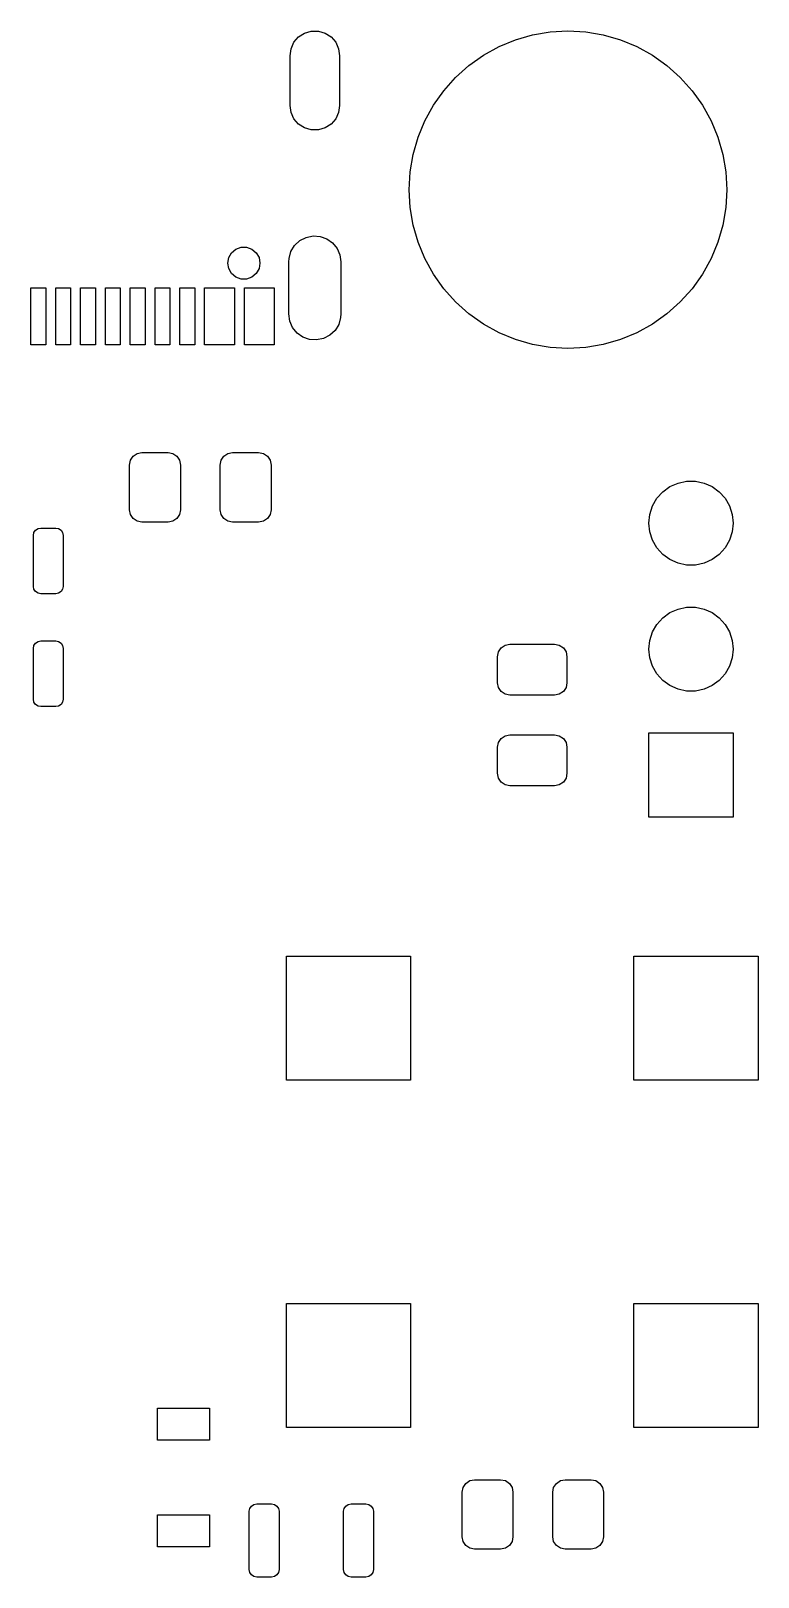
# Model space of a CAD drawing. Extents: x 0.07 to 2.75, y -2.34 to -0.07.
# Drawn here: x 2.17 to 2.747, y -1.297 to -0.07 of the extents above; entities that cross this region are included whole.
import ezdxf

# ---------------------------------------------------------------- set-up
doc = ezdxf.new("R2010")
doc.units = 0
doc.header["$MEASUREMENT"] = 0
doc.layers.add('BLACK', color=7, linetype='CONTINUOUS')

msp = doc.modelspace()

# ---------------------------------------------------------------- linework, layer by layer
at = {"layer": 'BLACK', "linetype": 'CONTINUOUS'}
for p, q in [((2.38238, -0.074887), (2.3871, -0.071858)), ((2.3871, -0.071858), (2.39247, -0.070279)), ((2.39247, -0.070279), (2.39808, -0.070279)), ((2.39808, -0.070279), (2.40345, -0.071858)), ((2.40345, -0.071858), (2.40817, -0.074887)), ((2.55445, -0.077148), (2.56803, -0.073237)), ((2.56803, -0.073237), (2.58196, -0.070871)), ((2.58196, -0.070871), (2.59606, -0.070079)), ((2.59606, -0.070079), (2.61017, -0.070871)), ((2.61017, -0.070871), (2.6241, -0.073237)), ((2.6241, -0.073237), (2.63767, -0.077148)), ((2.37559, -0.089764), (2.37639, -0.084218)), ((2.37639, -0.084218), (2.37872, -0.079121)), ((2.37872, -0.079121), (2.38238, -0.074887)), ((2.40817, -0.074887), (2.41184, -0.079121)), ((2.41184, -0.079121), (2.41416, -0.084218)), ((2.41416, -0.084218), (2.41496, -0.089764)), ((2.52904, -0.089389), (2.5414, -0.082555)), ((2.5414, -0.082555), (2.55445, -0.077148)), ((2.63767, -0.077148), (2.65073, -0.082555)), ((2.65073, -0.082555), (2.66309, -0.089389)), ((2.37559, -0.129134), (2.37559, -0.089764)), ((2.41496, -0.089764), (2.41496, -0.129134)), ((2.50698, -0.106979), (2.51751, -0.097564)), ((2.51751, -0.097564), (2.52904, -0.089389)), ((2.66309, -0.089389), (2.67461, -0.097564)), ((2.67461, -0.097564), (2.68515, -0.106979)), ((2.49756, -0.117513), (2.50698, -0.106979)), ((2.68515, -0.106979), (2.69456, -0.117513)), ((2.48939, -0.129035), (2.49756, -0.117513)), ((2.69456, -0.117513), (2.70274, -0.129035)), ((2.37639, -0.13468), (2.37559, -0.129134)), ((2.37872, -0.139776), (2.37639, -0.13468)), ((2.41416, -0.13468), (2.41184, -0.139776)), ((2.41496, -0.129134), (2.41416, -0.13468)), ((2.48256, -0.1414), (2.48939, -0.129035)), ((2.70274, -0.129035), (2.70957, -0.1414)), ((2.38238, -0.144011), (2.37872, -0.139776)), ((2.3871, -0.14704), (2.38238, -0.144011)), ((2.39247, -0.148619), (2.3871, -0.14704)), ((2.40345, -0.14704), (2.39808, -0.148619)), ((2.40817, -0.144011), (2.40345, -0.14704)), ((2.41184, -0.139776), (2.40817, -0.144011)), ((2.47715, -0.154453), (2.48256, -0.1414)), ((2.70957, -0.1414), (2.71498, -0.154453)), ((2.39808, -0.148619), (2.39247, -0.148619)), ((2.47324, -0.168029), (2.47715, -0.154453)), ((2.71498, -0.154453), (2.71889, -0.168029)), ((2.47087, -0.181957), (2.47324, -0.168029)), ((2.71889, -0.168029), (2.72126, -0.181957)), ((2.47008, -0.196063), (2.47087, -0.181957)), ((2.72126, -0.181957), (2.72205, -0.196063)), ((2.47087, -0.210169), (2.47008, -0.196063)), ((2.72205, -0.196063), (2.72126, -0.210169)), ((2.47324, -0.224097), (2.47087, -0.210169)), ((2.72126, -0.210169), (2.71889, -0.224097)), ((2.38835, -0.233871), (2.39387, -0.232725)), ((2.39387, -0.232725), (2.39948, -0.233109)), ((2.47715, -0.237673), (2.47324, -0.224097)), ((2.71889, -0.224097), (2.71498, -0.237673)), ((2.32917, -0.246106), (2.33258, -0.24325)), ((2.33258, -0.24325), (2.33675, -0.24173)), ((2.33675, -0.24173), (2.3412, -0.24173)), ((2.3412, -0.24173), (2.34537, -0.24325)), ((2.34537, -0.24325), (2.34878, -0.246106)), ((2.3748, -0.250532), (2.37632, -0.245112)), ((2.37632, -0.245112), (2.37924, -0.240302)), ((2.37924, -0.240302), (2.38336, -0.23646)), ((2.38336, -0.23646), (2.38835, -0.233871)), ((2.39948, -0.233109), (2.40478, -0.234994)), ((2.40478, -0.234994), (2.40938, -0.238241)), ((2.40938, -0.238241), (2.41294, -0.242607)), ((2.41294, -0.242607), (2.41518, -0.24777)), ((2.48256, -0.250726), (2.47715, -0.237673)), ((2.71498, -0.237673), (2.70957, -0.250726)), ((2.32618, -0.254331), (2.32695, -0.249954)), ((2.32695, -0.258707), (2.32618, -0.254331)), ((2.32695, -0.249954), (2.32917, -0.246106)), ((2.34878, -0.246106), (2.351, -0.249954)), ((2.351, -0.249954), (2.35177, -0.254331)), ((2.35177, -0.254331), (2.351, -0.258707)), ((2.37461, -0.253346), (2.3748, -0.250532)), ((2.37461, -0.294685), (2.37461, -0.253346)), ((2.41518, -0.24777), (2.41594, -0.253346)), ((2.41594, -0.253346), (2.41594, -0.294685)), ((2.48939, -0.263091), (2.48256, -0.250726)), ((2.70957, -0.250726), (2.70274, -0.263091)), ((2.32917, -0.262555), (2.32695, -0.258707)), ((2.33258, -0.265412), (2.32917, -0.262555)), ((2.33675, -0.266932), (2.33258, -0.265412)), ((2.3412, -0.266932), (2.33675, -0.266932)), ((2.34537, -0.265412), (2.3412, -0.266932)), ((2.34878, -0.262555), (2.34537, -0.265412)), ((2.351, -0.258707), (2.34878, -0.262555)), ((2.49756, -0.274613), (2.48939, -0.263091)), ((2.70274, -0.263091), (2.69456, -0.274613)), ((2.17008, -0.319291), (2.17008, -0.274016)), ((2.17008, -0.274016), (2.18189, -0.274016)), ((2.18189, -0.274016), (2.18189, -0.319291)), ((2.18976, -0.319291), (2.18976, -0.274016)), ((2.18976, -0.274016), (2.20157, -0.274016)), ((2.20157, -0.274016), (2.20157, -0.319291)), ((2.20945, -0.319291), (2.20945, -0.274016)), ((2.20945, -0.274016), (2.22126, -0.274016)), ((2.22126, -0.274016), (2.22126, -0.319291)), ((2.22913, -0.319291), (2.22913, -0.274016)), ((2.22913, -0.274016), (2.24094, -0.274016)), ((2.24094, -0.274016), (2.24094, -0.319291)), ((2.24882, -0.319291), (2.24882, -0.274016)), ((2.24882, -0.274016), (2.26063, -0.274016)), ((2.26063, -0.274016), (2.26063, -0.319291)), ((2.2685, -0.319291), (2.2685, -0.274016)), ((2.2685, -0.274016), (2.28031, -0.274016)), ((2.28031, -0.274016), (2.28031, -0.319291)), ((2.28819, -0.319291), (2.28819, -0.274016)), ((2.28819, -0.274016), (2.3, -0.274016)), ((2.3, -0.274016), (2.3, -0.319291)), ((2.30787, -0.319291), (2.30787, -0.274016)), ((2.30787, -0.274016), (2.3315, -0.274016)), ((2.3315, -0.274016), (2.3315, -0.319291)), ((2.33937, -0.319291), (2.33937, -0.274016)), ((2.33937, -0.274016), (2.36299, -0.274016)), ((2.36299, -0.274016), (2.36299, -0.319291)), ((2.50698, -0.285147), (2.49756, -0.274613)), ((2.69456, -0.274613), (2.68515, -0.285147)), ((2.51751, -0.294561), (2.50698, -0.285147)), ((2.68515, -0.285147), (2.67461, -0.294561)), ((2.37537, -0.300262), (2.37461, -0.294685)), ((2.37762, -0.305424), (2.37537, -0.300262)), ((2.38117, -0.309791), (2.37762, -0.305424)), ((2.41423, -0.30292), (2.41131, -0.307729)), ((2.41575, -0.297499), (2.41423, -0.30292)), ((2.41594, -0.294685), (2.41575, -0.297499)), ((2.52904, -0.302737), (2.51751, -0.294561)), ((2.5414, -0.309571), (2.52904, -0.302737)), ((2.66309, -0.302737), (2.65073, -0.309571)), ((2.67461, -0.294561), (2.66309, -0.302737)), ((2.38577, -0.313037), (2.38117, -0.309791)), ((2.39107, -0.314922), (2.38577, -0.313037)), ((2.39669, -0.315306), (2.39107, -0.314922)), ((2.4022, -0.314161), (2.39669, -0.315306)), ((2.4072, -0.311571), (2.4022, -0.314161)), ((2.41131, -0.307729), (2.4072, -0.311571)), ((2.55445, -0.314977), (2.5414, -0.309571)), ((2.56803, -0.318889), (2.55445, -0.314977)), ((2.58196, -0.321255), (2.56803, -0.318889)), ((2.6241, -0.318889), (2.61017, -0.321255)), ((2.63767, -0.314977), (2.6241, -0.318889)), ((2.65073, -0.309571), (2.63767, -0.314977)), ((2.18189, -0.319291), (2.17008, -0.319291)), ((2.20157, -0.319291), (2.18976, -0.319291)), ((2.22126, -0.319291), (2.20945, -0.319291)), ((2.24094, -0.319291), (2.22913, -0.319291)), ((2.26063, -0.319291), (2.24882, -0.319291)), ((2.28031, -0.319291), (2.2685, -0.319291)), ((2.3, -0.319291), (2.28819, -0.319291)), ((2.3315, -0.319291), (2.30787, -0.319291)), ((2.36299, -0.319291), (2.33937, -0.319291)), ((2.59606, -0.322047), (2.58196, -0.321255)), ((2.61017, -0.321255), (2.59606, -0.322047)), ((2.2544, -0.405474), (2.25817, -0.404724)), ((2.25817, -0.404724), (2.27884, -0.404724)), ((2.27884, -0.404724), (2.28261, -0.405474)), ((2.32625, -0.405474), (2.33002, -0.404724)), ((2.33002, -0.404724), (2.35069, -0.404724)), ((2.35069, -0.404724), (2.35446, -0.405474)), ((2.24833, -0.414567), (2.24908, -0.4108)), ((2.24833, -0.45), (2.24833, -0.414567)), ((2.24908, -0.4108), (2.25121, -0.407607)), ((2.25121, -0.407607), (2.2544, -0.405474)), ((2.28261, -0.405474), (2.2858, -0.407607)), ((2.2858, -0.407607), (2.28793, -0.4108)), ((2.28793, -0.4108), (2.28868, -0.414567)), ((2.28868, -0.414567), (2.28868, -0.45)), ((2.32018, -0.414567), (2.32093, -0.4108)), ((2.32018, -0.45), (2.32018, -0.414567)), ((2.32093, -0.4108), (2.32306, -0.407607)), ((2.32306, -0.407607), (2.32625, -0.405474)), ((2.35446, -0.405474), (2.35765, -0.407607)), ((2.35765, -0.407607), (2.35978, -0.4108)), ((2.35978, -0.4108), (2.36053, -0.414567)), ((2.36053, -0.414567), (2.36053, -0.45)), ((2.67697, -0.431649), (2.68336, -0.428803)), ((2.68336, -0.428803), (2.6902, -0.427349)), ((2.6902, -0.427349), (2.6972, -0.427349)), ((2.6972, -0.427349), (2.70404, -0.428803)), ((2.70404, -0.428803), (2.71043, -0.431649)), ((2.66313, -0.447019), (2.66663, -0.44096)), ((2.66663, -0.44096), (2.67131, -0.435761)), ((2.67131, -0.435761), (2.67697, -0.431649)), ((2.71043, -0.431649), (2.71609, -0.435761)), ((2.71609, -0.435761), (2.72077, -0.44096)), ((2.72077, -0.44096), (2.72427, -0.447019)), ((2.24908, -0.453767), (2.24833, -0.45)), ((2.25121, -0.45696), (2.24908, -0.453767)), ((2.28793, -0.453767), (2.2858, -0.45696)), ((2.28868, -0.45), (2.28793, -0.453767)), ((2.32093, -0.453767), (2.32018, -0.45)), ((2.32306, -0.45696), (2.32093, -0.453767)), ((2.35978, -0.453767), (2.35765, -0.45696)), ((2.36053, -0.45), (2.35978, -0.453767)), ((2.66024, -0.46063), (2.66097, -0.453672)), ((2.66097, -0.453672), (2.66313, -0.447019)), ((2.72427, -0.447019), (2.72643, -0.453672)), ((2.72643, -0.453672), (2.72717, -0.46063)), ((2.17378, -0.466277), (2.17569, -0.464996)), ((2.17569, -0.464996), (2.17795, -0.464547)), ((2.17795, -0.464547), (2.18976, -0.464547)), ((2.18976, -0.464547), (2.19202, -0.464996)), ((2.19202, -0.464996), (2.19394, -0.466277)), ((2.2544, -0.459093), (2.25121, -0.45696)), ((2.25817, -0.459843), (2.2544, -0.459093)), ((2.27884, -0.459843), (2.25817, -0.459843)), ((2.28261, -0.459093), (2.27884, -0.459843)), ((2.2858, -0.45696), (2.28261, -0.459093)), ((2.32625, -0.459093), (2.32306, -0.45696)), ((2.33002, -0.459843), (2.32625, -0.459093)), ((2.35069, -0.459843), (2.33002, -0.459843)), ((2.35446, -0.459093), (2.35069, -0.459843)), ((2.35765, -0.45696), (2.35446, -0.459093)), ((2.66097, -0.467588), (2.66024, -0.46063)), ((2.72717, -0.46063), (2.72643, -0.467588)), ((2.17205, -0.470452), (2.1725, -0.468192)), ((2.17205, -0.510807), (2.17205, -0.470452)), ((2.1725, -0.468192), (2.17378, -0.466277)), ((2.19394, -0.466277), (2.19522, -0.468192)), ((2.19522, -0.468192), (2.19567, -0.470452)), ((2.19567, -0.470452), (2.19567, -0.510807)), ((2.66313, -0.474241), (2.66097, -0.467588)), ((2.66663, -0.4803), (2.66313, -0.474241)), ((2.72427, -0.474241), (2.72077, -0.4803)), ((2.72643, -0.467588), (2.72427, -0.474241)), ((2.67131, -0.485499), (2.66663, -0.4803)), ((2.67697, -0.489611), (2.67131, -0.485499)), ((2.68336, -0.492457), (2.67697, -0.489611)), ((2.71043, -0.489611), (2.70404, -0.492457)), ((2.71609, -0.485499), (2.71043, -0.489611)), ((2.72077, -0.4803), (2.71609, -0.485499)), ((2.6902, -0.493911), (2.68336, -0.492457)), ((2.6972, -0.493911), (2.6902, -0.493911)), ((2.70404, -0.492457), (2.6972, -0.493911)), ((2.1725, -0.513067), (2.17205, -0.510807)), ((2.17378, -0.514983), (2.1725, -0.513067)), ((2.17569, -0.516263), (2.17378, -0.514983)), ((2.19394, -0.514983), (2.19202, -0.516263)), ((2.19522, -0.513067), (2.19394, -0.514983)), ((2.19567, -0.510807), (2.19522, -0.513067)), ((2.17795, -0.516712), (2.17569, -0.516263)), ((2.18976, -0.516712), (2.17795, -0.516712)), ((2.19202, -0.516263), (2.18976, -0.516712)), ((2.68336, -0.528803), (2.6902, -0.527349)), ((2.6902, -0.527349), (2.6972, -0.527349)), ((2.6972, -0.527349), (2.70404, -0.528803)), ((2.66663, -0.54096), (2.67131, -0.535761)), ((2.67131, -0.535761), (2.67697, -0.531649)), ((2.67697, -0.531649), (2.68336, -0.528803)), ((2.70404, -0.528803), (2.71043, -0.531649)), ((2.71043, -0.531649), (2.71609, -0.535761)), ((2.71609, -0.535761), (2.72077, -0.54096)), ((2.66097, -0.553672), (2.66313, -0.547019)), ((2.66313, -0.547019), (2.66663, -0.54096)), ((2.72077, -0.54096), (2.72427, -0.547019)), ((2.72427, -0.547019), (2.72643, -0.553672)), ((2.17205, -0.560019), (2.1725, -0.557759)), ((2.17205, -0.600374), (2.17205, -0.560019)), ((2.1725, -0.557759), (2.17378, -0.555844)), ((2.17378, -0.555844), (2.17569, -0.554563)), ((2.17569, -0.554563), (2.17795, -0.554114)), ((2.17795, -0.554114), (2.18976, -0.554114)), ((2.18976, -0.554114), (2.19202, -0.554563)), ((2.19202, -0.554563), (2.19394, -0.555844)), ((2.19394, -0.555844), (2.19522, -0.557759)), ((2.19522, -0.557759), (2.19567, -0.560019)), ((2.19567, -0.560019), (2.19567, -0.600374)), ((2.54016, -0.566634), (2.54091, -0.562867)), ((2.54091, -0.562867), (2.54304, -0.559674)), ((2.54304, -0.559674), (2.54623, -0.557541)), ((2.54623, -0.557541), (2.55, -0.556791)), ((2.55, -0.556791), (2.58543, -0.556791)), ((2.58543, -0.556791), (2.5892, -0.557541)), ((2.5892, -0.557541), (2.59239, -0.559674)), ((2.59239, -0.559674), (2.59453, -0.562867)), ((2.59453, -0.562867), (2.59528, -0.566634)), ((2.66024, -0.56063), (2.66097, -0.553672)), ((2.66097, -0.567588), (2.66024, -0.56063)), ((2.72643, -0.553672), (2.72717, -0.56063)), ((2.72717, -0.56063), (2.72643, -0.567588)), ((2.54016, -0.587303), (2.54016, -0.566634)), ((2.59528, -0.566634), (2.59528, -0.587303)), ((2.66313, -0.574241), (2.66097, -0.567588)), ((2.66663, -0.5803), (2.66313, -0.574241)), ((2.72427, -0.574241), (2.72077, -0.5803)), ((2.72643, -0.567588), (2.72427, -0.574241)), ((2.54091, -0.59107), (2.54016, -0.587303)), ((2.59528, -0.587303), (2.59453, -0.59107)), ((2.67131, -0.585499), (2.66663, -0.5803)), ((2.67697, -0.589611), (2.67131, -0.585499)), ((2.71609, -0.585499), (2.71043, -0.589611)), ((2.72077, -0.5803), (2.71609, -0.585499)), ((2.1725, -0.602634), (2.17205, -0.600374)), ((2.19567, -0.600374), (2.19522, -0.602634)), ((2.54304, -0.594263), (2.54091, -0.59107)), ((2.54623, -0.596396), (2.54304, -0.594263)), ((2.55, -0.597146), (2.54623, -0.596396)), ((2.58543, -0.597146), (2.55, -0.597146)), ((2.5892, -0.596396), (2.58543, -0.597146)), ((2.59239, -0.594263), (2.5892, -0.596396)), ((2.59453, -0.59107), (2.59239, -0.594263)), ((2.68336, -0.592457), (2.67697, -0.589611)), ((2.6902, -0.593911), (2.68336, -0.592457)), ((2.6972, -0.593911), (2.6902, -0.593911)), ((2.70404, -0.592457), (2.6972, -0.593911)), ((2.71043, -0.589611), (2.70404, -0.592457)), ((2.17378, -0.60455), (2.1725, -0.602634)), ((2.17569, -0.60583), (2.17378, -0.60455)), ((2.17795, -0.606279), (2.17569, -0.60583)), ((2.18976, -0.606279), (2.17795, -0.606279)), ((2.19202, -0.60583), (2.18976, -0.606279)), ((2.19394, -0.60455), (2.19202, -0.60583)), ((2.19522, -0.602634), (2.19394, -0.60455)), ((2.54016, -0.638484), (2.54091, -0.634718)), ((2.54091, -0.634718), (2.54304, -0.631525)), ((2.54304, -0.631525), (2.54623, -0.629391)), ((2.54623, -0.629391), (2.55, -0.628642)), ((2.55, -0.628642), (2.58543, -0.628642)), ((2.58543, -0.628642), (2.5892, -0.629391)), ((2.5892, -0.629391), (2.59239, -0.631525)), ((2.59239, -0.631525), (2.59453, -0.634718)), ((2.59453, -0.634718), (2.59528, -0.638484)), ((2.66024, -0.694094), (2.66024, -0.627165)), ((2.66024, -0.627165), (2.72717, -0.627165)), ((2.72717, -0.627165), (2.72717, -0.694094)), ((2.54016, -0.659154), (2.54016, -0.638484)), ((2.59528, -0.638484), (2.59528, -0.659154)), ((2.54091, -0.66292), (2.54016, -0.659154)), ((2.59528, -0.659154), (2.59453, -0.66292)), ((2.54304, -0.666113), (2.54091, -0.66292)), ((2.54623, -0.668247), (2.54304, -0.666113)), ((2.55, -0.668996), (2.54623, -0.668247)), ((2.58543, -0.668996), (2.55, -0.668996)), ((2.5892, -0.668247), (2.58543, -0.668996)), ((2.59239, -0.666113), (2.5892, -0.668247)), ((2.59453, -0.66292), (2.59239, -0.666113)), ((2.72717, -0.694094), (2.66024, -0.694094)), ((2.37283, -0.902756), (2.37283, -0.804331)), ((2.37283, -0.804331), (2.47126, -0.804331)), ((2.47126, -0.804331), (2.47126, -0.902756)), ((2.64843, -0.902756), (2.64843, -0.804331)), ((2.64843, -0.804331), (2.74685, -0.804331)), ((2.74685, -0.804331), (2.74685, -0.902756)), ((2.47126, -0.902756), (2.37283, -0.902756)), ((2.74685, -0.902756), (2.64843, -0.902756)), ((2.37283, -1.17835), (2.37283, -1.07992)), ((2.37283, -1.07992), (2.47126, -1.07992)), ((2.47126, -1.07992), (2.47126, -1.17835)), ((2.64843, -1.17835), (2.64843, -1.07992)), ((2.64843, -1.07992), (2.74685, -1.07992)), ((2.74685, -1.07992), (2.74685, -1.17835)), ((2.27047, -1.18839), (2.27047, -1.1628)), ((2.27047, -1.1628), (2.31181, -1.1628)), ((2.31181, -1.1628), (2.31181, -1.18839)), ((2.31181, -1.18839), (2.27047, -1.18839)), ((2.47126, -1.17835), (2.37283, -1.17835)), ((2.74685, -1.17835), (2.64843, -1.17835)), ((2.51211, -1.22953), (2.51286, -1.22576)), ((2.51286, -1.22576), (2.51499, -1.22257)), ((2.51499, -1.22257), (2.51818, -1.22043)), ((2.51818, -1.22043), (2.52195, -1.21969)), ((2.52195, -1.21969), (2.54262, -1.21969)), ((2.54262, -1.21969), (2.54638, -1.22043)), ((2.54638, -1.22043), (2.54958, -1.22257)), ((2.54958, -1.22257), (2.55171, -1.22576)), ((2.55171, -1.22576), (2.55246, -1.22953)), ((2.58396, -1.22953), (2.58471, -1.22576)), ((2.58471, -1.22576), (2.58684, -1.22257)), ((2.58684, -1.22257), (2.59003, -1.22043)), ((2.59003, -1.22043), (2.5938, -1.21969)), ((2.5938, -1.21969), (2.61447, -1.21969)), ((2.61447, -1.21969), (2.61824, -1.22043)), ((2.61824, -1.22043), (2.62143, -1.22257)), ((2.62143, -1.22257), (2.62356, -1.22576)), ((2.62356, -1.22576), (2.62431, -1.22953)), ((2.34695, -1.23933), (2.34921, -1.23888)), ((2.34921, -1.23888), (2.36102, -1.23888)), ((2.36102, -1.23888), (2.36328, -1.23933)), ((2.42176, -1.23933), (2.42402, -1.23888)), ((2.42402, -1.23888), (2.43583, -1.23888)), ((2.43583, -1.23888), (2.43809, -1.23933)), ((2.51211, -1.26496), (2.51211, -1.22953)), ((2.55246, -1.22953), (2.55246, -1.26496)), ((2.58396, -1.26496), (2.58396, -1.22953)), ((2.62431, -1.22953), (2.62431, -1.26496)), ((2.27047, -1.27303), (2.27047, -1.24744)), ((2.27047, -1.24744), (2.31181, -1.24744)), ((2.31181, -1.24744), (2.31181, -1.27303)), ((2.34331, -1.24478), (2.34376, -1.24252)), ((2.34331, -1.29104), (2.34331, -1.24478)), ((2.34376, -1.24252), (2.34504, -1.24061)), ((2.34504, -1.24061), (2.34695, -1.23933)), ((2.36328, -1.23933), (2.3652, -1.24061)), ((2.3652, -1.24061), (2.36648, -1.24252)), ((2.36648, -1.24252), (2.36693, -1.24478)), ((2.36693, -1.24478), (2.36693, -1.29104)), ((2.41811, -1.24478), (2.41856, -1.24252)), ((2.41811, -1.29104), (2.41811, -1.24478)), ((2.41856, -1.24252), (2.41984, -1.24061)), ((2.41984, -1.24061), (2.42176, -1.23933)), ((2.43809, -1.23933), (2.44, -1.24061)), ((2.44, -1.24061), (2.44128, -1.24252)), ((2.44128, -1.24252), (2.44173, -1.24478)), ((2.44173, -1.24478), (2.44173, -1.29104)), ((2.31181, -1.27303), (2.27047, -1.27303)), ((2.51286, -1.26873), (2.51211, -1.26496)), ((2.51499, -1.27192), (2.51286, -1.26873)), ((2.51818, -1.27405), (2.51499, -1.27192)), ((2.52195, -1.2748), (2.51818, -1.27405)), ((2.54262, -1.2748), (2.52195, -1.2748)), ((2.54638, -1.27405), (2.54262, -1.2748)), ((2.54958, -1.27192), (2.54638, -1.27405)), ((2.55171, -1.26873), (2.54958, -1.27192)), ((2.55246, -1.26496), (2.55171, -1.26873)), ((2.58471, -1.26873), (2.58396, -1.26496)), ((2.58684, -1.27192), (2.58471, -1.26873)), ((2.59003, -1.27405), (2.58684, -1.27192)), ((2.5938, -1.2748), (2.59003, -1.27405)), ((2.61447, -1.2748), (2.5938, -1.2748)), ((2.61824, -1.27405), (2.61447, -1.2748)), ((2.62143, -1.27192), (2.61824, -1.27405)), ((2.62356, -1.26873), (2.62143, -1.27192)), ((2.62431, -1.26496), (2.62356, -1.26873)), ((2.34376, -1.2933), (2.34331, -1.29104)), ((2.34504, -1.29522), (2.34376, -1.2933)), ((2.34695, -1.2965), (2.34504, -1.29522)), ((2.34921, -1.29695), (2.34695, -1.2965)), ((2.36102, -1.29695), (2.34921, -1.29695)), ((2.36328, -1.2965), (2.36102, -1.29695)), ((2.3652, -1.29522), (2.36328, -1.2965)), ((2.36648, -1.2933), (2.3652, -1.29522)), ((2.36693, -1.29104), (2.36648, -1.2933)), ((2.41856, -1.2933), (2.41811, -1.29104)), ((2.41984, -1.29522), (2.41856, -1.2933)), ((2.42176, -1.2965), (2.41984, -1.29522)), ((2.42402, -1.29695), (2.42176, -1.2965)), ((2.43583, -1.29695), (2.42402, -1.29695)), ((2.43809, -1.2965), (2.43583, -1.29695)), ((2.44, -1.29522), (2.43809, -1.2965)), ((2.44128, -1.2933), (2.44, -1.29522)), ((2.44173, -1.29104), (2.44128, -1.2933))]:
    msp.add_line(p, q, dxfattribs=at)

doc.saveas('drawing.dxf')
